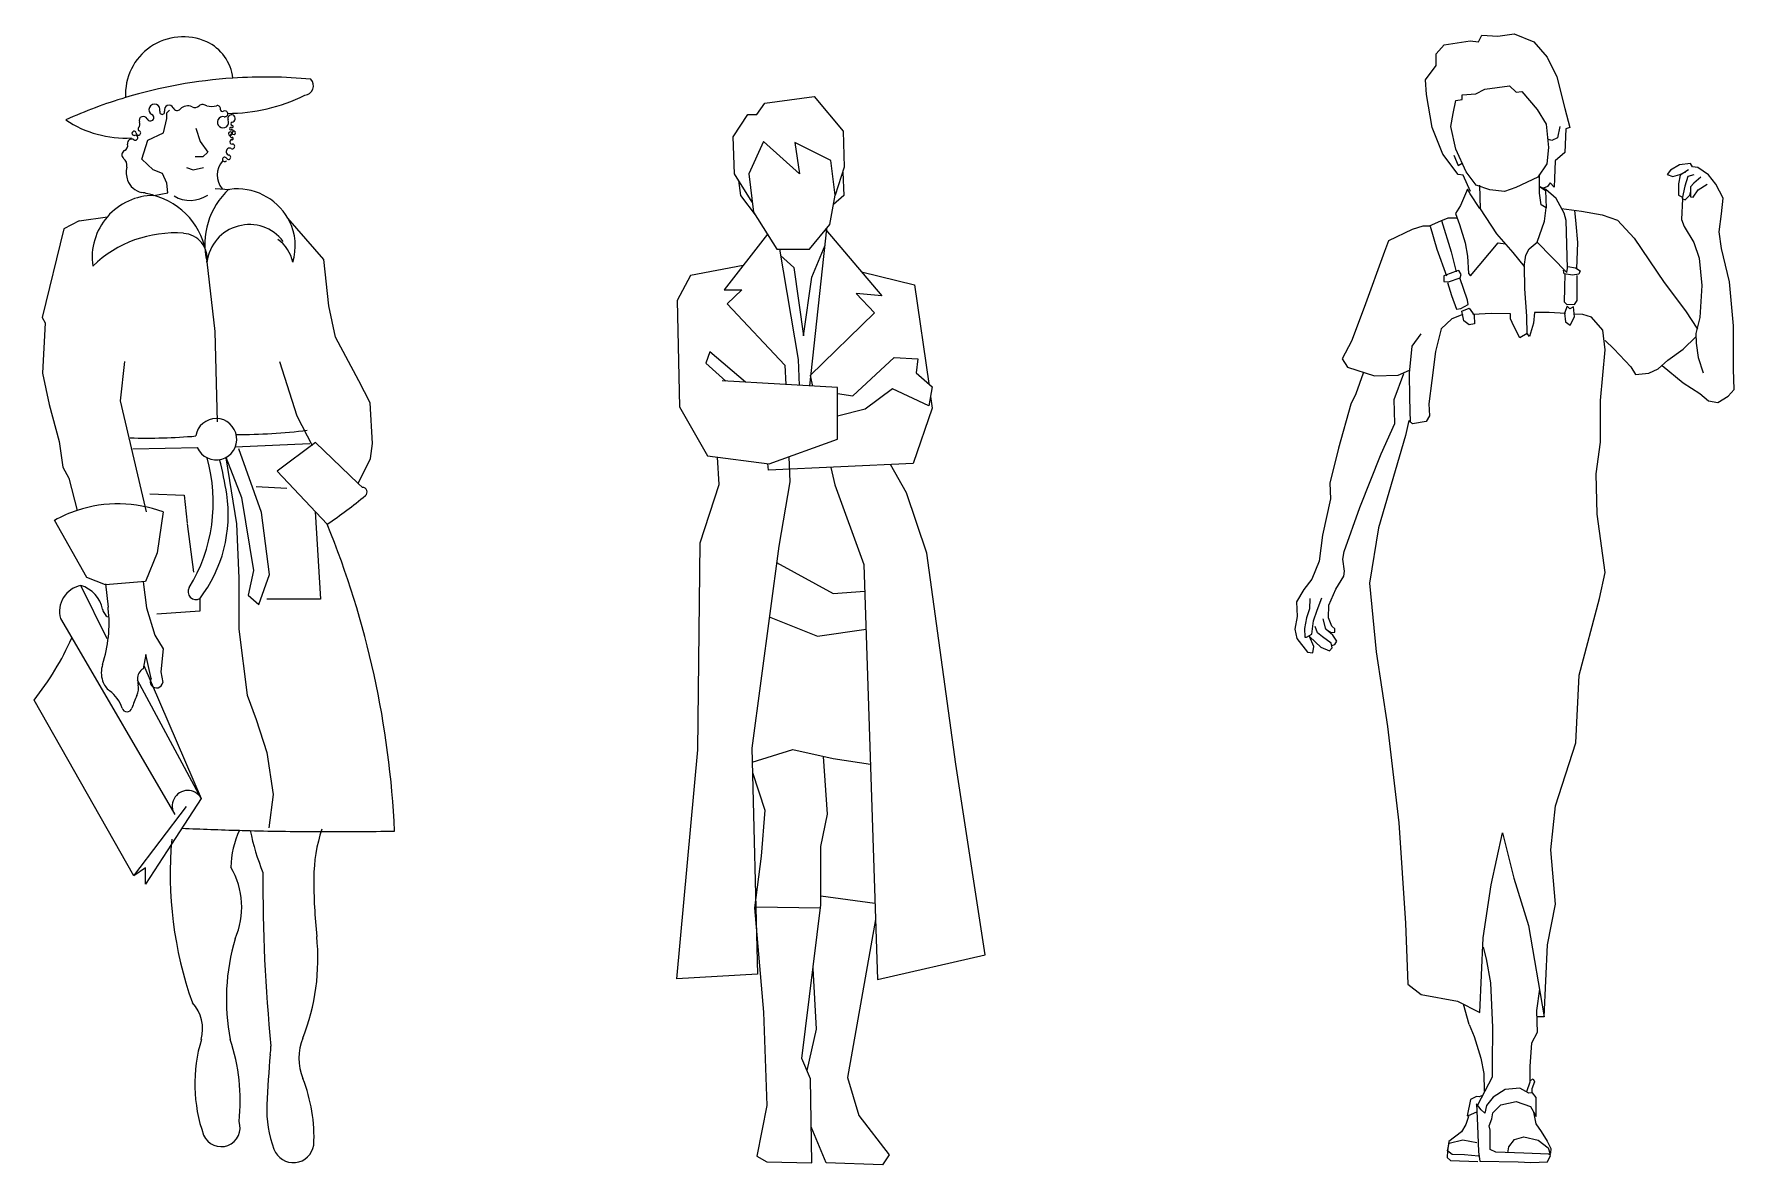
# Model space of a CAD drawing. Header units: millimetres. Extents: x 37 to 11188, y 2113 to 8073.
# Drawn here: x 37 to 2542, y 4219 to 5885 of the extents above; entities that cross this region are included whole.
import ezdxf

# ---------------------------------------------------------------- set-up
doc = ezdxf.new("R2010")
doc.units = ezdxf.units.MM

msp = doc.modelspace()

# ---------------------------------------------------------------- linework, layer by layer
for p, q in [((2103.1, 5855.6), (2114.7, 5868.9)), ((2114.7, 5868.9), (2152.9, 5874.7)), ((2152.9, 5874.7), (2165.4, 5873)), ((2165.4, 5873), (2170.4, 5883)), ((2170.4, 5883), (2193.6, 5881.4)), ((2193.6, 5881.4), (2217.7, 5884.7)), ((2217.7, 5884.7), (2246.8, 5873)), ((2246.8, 5873), (2266.7, 5850.6)), ((2087.3, 5817.4), (2103.1, 5838.2)), ((2103.1, 5838.2), (2103.1, 5855.6)), ((2266.7, 5850.6), (2280.9, 5821.5)), ((2088.9, 5795.8), (2087.3, 5817.4)), ((2280.9, 5821.5), (2292.5, 5775)), ((1113.7, 5782.7), (1186.4, 5792.6)), ((1186.4, 5792.6), (1229.3, 5741.4)), ((2097.2, 5746.8), (2088.9, 5795.8)), ((2128, 5767.5), (2132.1, 5786.6)), ((2132.1, 5786.6), (2141.3, 5788.3)), ((2141.3, 5794.9), (2161.2, 5796.6)), ((2141.3, 5788.3), (2141.3, 5794.9)), ((2161.2, 5796.6), (2174.5, 5803.3)), ((2174.5, 5803.3), (2211.1, 5808.2)), ((2211.1, 5808.2), (2221, 5799.1)), ((2221, 5799.1), (2229.4, 5799.9)), ((2229.4, 5799.9), (2251.8, 5773.3)), ((232.8, 5768.8), (236.6, 5772.4)), ((232.8, 5760.1), (232.8, 5768.8)), ((1067.4, 5733.1), (1088.9, 5766.2)), ((1088.9, 5766.2), (1102.1, 5766.2)), ((1102.1, 5766.2), (1113.7, 5782.7)), ((2124.7, 5748.4), (2128, 5767.5)), ((2251.8, 5773.3), (2265.1, 5751.7)), ((2292.5, 5775), (2300, 5746.8)), ((205.1, 5728.3), (227.8, 5738.9)), ((227.8, 5738.9), (232.8, 5760.1)), ((275.8, 5746), (282, 5726.5)), ((1229.3, 5741.4), (1231, 5688.5)), ((2113, 5707.7), (2097.2, 5746.8)), ((2132.1, 5715.2), (2124.7, 5748.4)), ((2265.1, 5751.7), (2268.4, 5717.7)), ((2285, 5748.4), (2281.7, 5731.8)), ((2294.2, 5745.1), (2292.5, 5710.2)), ((2300, 5746.8), (2294.2, 5745.1)), ((196.2, 5700.2), (205.1, 5728.3)), ((282, 5726.5), (293.4, 5710.8)), ((293.4, 5710.8), (285.9, 5703.7)), ((1069.1, 5678.6), (1067.4, 5733.1)), ((1112, 5726.5), (1090.5, 5678.6)), ((1164.9, 5678.6), (1112, 5726.5)), ((1112, 5726.5), (1112, 5726.5)), ((1211.1, 5698.5), (1158.3, 5724.9)), ((1158.3, 5724.9), (1164.9, 5678.6)), ((2147.1, 5681.9), (2132.1, 5715.2)), ((2268.4, 5717.7), (2265.9, 5693.6)), ((2273.4, 5727.6), (2268.4, 5729.3)), ((2281.7, 5731.8), (2273.4, 5727.6)), ((212.6, 5684.4), (196.2, 5700.2)), ((261.8, 5687.9), (271.9, 5684.4)), ((271.9, 5684.4), (287.1, 5687.9)), ((285.9, 5703.7), (274.5, 5703.7)), ((1217.7, 5647.2), (1211.1, 5698.5)), ((1231, 5688.5), (1217.7, 5647.2)), ((2135.5, 5677.8), (2113, 5707.7)), ((2128.8, 5706), (2135.5, 5691.1)), ((2135.5, 5691.1), (2141.3, 5694.4)), ((2265.9, 5693.6), (2252.6, 5673.6)), ((2278.4, 5697.7), (2277.5, 5671.8)), ((2292.5, 5710.2), (2278.4, 5697.7)), ((2461.6, 5692), (2448.3, 5684.1)), ((2477.8, 5694.1), (2461.6, 5692)), ((2480.7, 5689.1), (2477.8, 5694.1)), ((2488.6, 5687.9), (2480.7, 5689.1)), ((2504, 5677.1), (2488.6, 5687.9)), ((226.6, 5679), (212.6, 5684.4)), ((232.8, 5665), (226.6, 5679)), ((234.1, 5650.9), (232.8, 5665)), ((1095.4, 5637), (1069.1, 5678.6)), ((1075.2, 5668.9), (1078.2, 5646.8)), ((1090.5, 5678.6), (1097.1, 5622.5)), ((1228.6, 5681.1), (1230.1, 5646.8)), ((2142.9, 5677), (2135.5, 5677.8)), ((2153.7, 5652.9), (2142.9, 5677)), ((2162.1, 5662), (2147.1, 5681.9)), ((2182, 5655.4), (2162.1, 5662)), ((2167, 5662), (2167.9, 5627.1)), ((2252.6, 5673.6), (2220.2, 5658.7)), ((2255.1, 5650.4), (2255.1, 5677.8)), ((2270.9, 5665.5), (2267.2, 5660.1)), ((2276.7, 5658.9), (2270.9, 5665.5)), ((2277.5, 5671.8), (2276.7, 5658.9)), ((2448.3, 5684.1), (2443.3, 5677.9)), ((2443.3, 5677.9), (2451.6, 5674.6)), ((2451.6, 5674.6), (2462, 5677.9)), ((2462.4, 5676.7), (2459.9, 5664.2)), ((2459.9, 5664.2), (2459.9, 5647.2)), ((2462, 5677.9), (2470.7, 5681.6)), ((2474.5, 5684.5), (2462.4, 5676.7)), ((2469.5, 5660.4), (2465.3, 5642.2)), ((2473.6, 5674.6), (2469.5, 5660.4)), ((2482.4, 5677.5), (2473.6, 5674.6)), ((2482.4, 5665), (2477.8, 5659.6)), ((2492.7, 5673.7), (2482.4, 5665)), ((2489, 5655), (2502.3, 5663.4)), ((2515.2, 5663.4), (2504, 5677.1)), ((2525.6, 5643), (2515.2, 5663.4)), ((213.8, 5647), (234.1, 5650.9)), ((304, 5657.3), (325.5, 5655.9)), ((1078.2, 5646.8), (1101.3, 5616.3)), ((1209.5, 5604.3), (1217.7, 5647.2)), ((1230.1, 5646.8), (1215.3, 5633.6)), ((2149.2, 5656.4), (2138.8, 5631.9)), ((2153.3, 5649.3), (2149.2, 5656.4)), ((2167.3, 5627.5), (2153.3, 5649.3)), ((2203.6, 5652.9), (2182, 5655.4)), ((2220.2, 5658.7), (2203.6, 5652.9)), ((2264.7, 5655.6), (2255.1, 5660.1)), ((2255.1, 5660.1), (2263.8, 5654.3)), ((2257.6, 5632.9), (2255.1, 5650.4)), ((2267.2, 5660.1), (2260.9, 5657.6)), ((2263.8, 5654.3), (2265.1, 5628.8)), ((2279.6, 5642.3), (2264.7, 5655.6)), ((2291.7, 5620.7), (2279.6, 5642.3)), ((2459.9, 5647.2), (2464.9, 5645.1)), ((2466.1, 5641.8), (2464.5, 5611.4)), ((2465.3, 5642.2), (2469.9, 5640.5)), ((2469.9, 5640.5), (2476.5, 5647.2)), ((2476.5, 5647.2), (2478.2, 5653.4)), ((2477.8, 5659.6), (2477.8, 5644.7)), ((2477.8, 5644.7), (2481.5, 5644.2)), ((2481.5, 5644.2), (2489, 5655)), ((2523.1, 5619.7), (2525.6, 5643)), ((103.5, 5609.3), (145.3, 5615.6)), ((464, 5552.7), (411.3, 5613.2)), ((1097.1, 5622.5), (1131.8, 5568)), ((2120.1, 5613.2), (2109.3, 5609)), ((2133.4, 5613.2), (2120.1, 5613.2)), ((2138.8, 5631.9), (2131.3, 5620.3)), ((2131.3, 5620.3), (2137.1, 5604.1)), ((2167.9, 5627.1), (2192, 5590.6)), ((2265.1, 5628.8), (2257.6, 5632.9)), ((2262.6, 5608.8), (2265.1, 5628.8)), ((2287.5, 5627.8), (2317, 5623.7)), ((2294.6, 5609.9), (2291.7, 5620.7)), ((2307, 5625.1), (2308.7, 5605.2)), ((2317, 5623.7), (2347.7, 5618.3)), ((2347.7, 5618.3), (2370.2, 5610.4)), ((2370.2, 5610.4), (2394.7, 5583.8)), ((2464.5, 5611.4), (2468.2, 5601)), ((2519.7, 5593.1), (2523.1, 5619.7)), ((81.2, 5597.5), (49.4, 5467.3)), ((103.5, 5609.3), (81.2, 5597.5)), ((1117.8, 5590), (1054.2, 5508.1)), ((1179.7, 5568), (1209.5, 5604.3)), ((1180, 5366.3), (1205.4, 5597.7)), ((1203.7, 5596.4), (1286.3, 5499)), ((2067.7, 5596.6), (2032.8, 5580)), ((2083.5, 5601.6), (2067.7, 5596.6)), ((2092.7, 5601.6), (2083.5, 5601.6)), ((2109.3, 5609), (2092.7, 5601.6)), ((2093.9, 5601.9), (2103.9, 5567.8)), ((2111, 5609.8), (2125.1, 5563.7)), ((2137.1, 5604.1), (2145.8, 5577.1)), ((2192, 5590.6), (2216.1, 5563.1)), ((2251.8, 5578.1), (2262.6, 5608.8)), ((2296.7, 5539.7), (2294.6, 5609.9)), ((2308.7, 5605.2), (2311.2, 5577.8)), ((2468.2, 5601), (2482.8, 5577.6)), ((2523.5, 5568.8), (2519.7, 5593.1)), ((1131.8, 5568), (1179.7, 5568)), ((1135.3, 5568), (1163.2, 5405.2)), ((1183.1, 5526.7), (1202.9, 5573.7)), ((2027, 5564.2), (1997.1, 5481.9)), ((2032.8, 5580), (2027, 5564.2)), ((2103.9, 5567.8), (2118.4, 5528.3)), ((2125.1, 5563.7), (2132.6, 5534.6)), ((2145.8, 5577.1), (2149.2, 5557.5)), ((2153.7, 5528.4), (2194.5, 5577.1)), ((2194.5, 5577.1), (2205.3, 5575.4)), ((2216.1, 5563.1), (2232.7, 5542.4)), ((2235.2, 5559), (2240.2, 5568.1)), ((2240.2, 5568.1), (2251.8, 5578.1)), ((2251.8, 5577.9), (2295.4, 5533.4)), ((2311.2, 5577.8), (2309.9, 5538.7)), ((2394.7, 5583.8), (2439.1, 5518.6)), ((2482.8, 5577.6), (2490.2, 5554.7)), ((2535.1, 5519.8), (2523.5, 5568.8)), ((292, 5549.1), (303.7, 5446.7)), ((471.4, 5484.5), (464, 5552.7)), ((1082, 5543.9), (1004.6, 5529.1)), ((1136.9, 5558.4), (1156.6, 5540.7)), ((1156.6, 5540.7), (1170.7, 5439.9)), ((2132.6, 5535.4), (2127.6, 5533.3)), ((2136.3, 5536.2), (2132.6, 5535.4)), ((2139.6, 5530.4), (2136.3, 5536.2)), ((2149.2, 5557.5), (2150.4, 5531.8)), ((2232.6, 5543.2), (2233.1, 5509.2)), ((2232.7, 5542.4), (2235.2, 5559)), ((2291.3, 5531.7), (2290.4, 5537.1)), ((2295.4, 5533.4), (2296.7, 5539.7)), ((2297.1, 5542.5), (2308.3, 5540.4)), ((2308.3, 5540.4), (2314.9, 5535.8)), ((2314.9, 5535.8), (2313.3, 5531.2)), ((2490.2, 5554.7), (2494.4, 5514.4)), ((1004.6, 5529.1), (984.8, 5492)), ((1170.7, 5439.9), (1183.1, 5526.7)), ((1256.5, 5534.2), (1334.2, 5515.5)), ((1334.2, 5515.5), (1355.4, 5369.7)), ((2127.6, 5533.3), (2114.3, 5528.3)), ((2114.3, 5528.3), (2114.3, 5520.4)), ((2114.3, 5520.4), (2121.3, 5519.6)), ((2119.7, 5518.8), (2125.5, 5499.3)), ((2121.3, 5519.6), (2138.4, 5525.8)), ((2149.2, 5492.6), (2138, 5525.4)), ((2138.4, 5525.8), (2139.6, 5530.4)), ((2150.4, 5531.8), (2153.7, 5528.4)), ((2303.7, 5529.6), (2291.3, 5531.7)), ((2292.1, 5510.5), (2291.7, 5490.1)), ((2292.5, 5532.1), (2292.1, 5510.5)), ((2313.3, 5531.2), (2303.7, 5529.6)), ((2310.8, 5492.2), (2310.8, 5528.8)), ((2439.1, 5518.6), (2470.3, 5476.8)), ((2494.4, 5514.4), (2491.5, 5467.1)), ((2540.9, 5455), (2535.1, 5519.8)), ((984.8, 5492), (988.1, 5335.8)), ((1054.2, 5508.1), (1079.8, 5508.1)), ((1079.8, 5508.1), (1058.3, 5487.4)), ((1058.3, 5487.4), (1143.4, 5397)), ((1286.3, 5499), (1248.3, 5502.3)), ((1248.3, 5502.3), (1275.6, 5474.2)), ((2125.5, 5499.3), (2133, 5479.3)), ((2139.2, 5480.6), (2150, 5486.4)), ((2150, 5486.4), (2149.2, 5492.6)), ((2233.1, 5509.2), (2236, 5469.3)), ((2291.7, 5490.1), (2295, 5486.8)), ((2295, 5486.8), (2307, 5486.4)), ((2307, 5486.4), (2310.8, 5492.2)), ((49.4, 5467.3), (53.6, 5459.3)), ((481.5, 5438.1), (471.4, 5484.5)), ((1275.6, 5474.2), (1180.6, 5381.7)), ((1997.1, 5481.9), (1978, 5432.1)), ((2125.9, 5465.4), (2110.5, 5450.4)), ((2142.1, 5471.6), (2125.9, 5465.4)), ((2133, 5479.3), (2139.2, 5480.6)), ((2140.9, 5476.6), (2151.7, 5480.8)), ((2143.8, 5462.1), (2140.9, 5476.6)), ((2151.7, 5456.3), (2143.8, 5462.1)), ((2151.7, 5480.8), (2159.1, 5470.4)), ((2184.5, 5472.9), (2157.1, 5471.6)), ((2159.1, 5470.4), (2159.6, 5457.9)), ((2212.7, 5472.5), (2184.5, 5472.9)), ((2212.7, 5465.4), (2212.7, 5472.5)), ((2217.3, 5454.2), (2212.7, 5465.4)), ((2236, 5469.3), (2236.4, 5441.9)), ((2247.6, 5474.5), (2246.4, 5458.8)), ((2269.2, 5474.5), (2247.6, 5474.5)), ((2293.3, 5472.9), (2269.2, 5474.5)), ((2295.8, 5483.7), (2292.1, 5473.7)), ((2292.1, 5473.7), (2293.7, 5460.8)), ((2293.7, 5460.8), (2300.4, 5455.8)), ((2300, 5479.9), (2295.8, 5483.7)), ((2305.4, 5482.9), (2300, 5479.9)), ((2300.4, 5455.8), (2306.6, 5467.9)), ((2306.6, 5467.9), (2305.4, 5482.9)), ((2319.1, 5471.6), (2307, 5472)), ((2332, 5467.7), (2319.1, 5471.6)), ((2348.6, 5448.6), (2332, 5467.7)), ((2470.3, 5476.8), (2488.2, 5450.2)), ((2491.5, 5467.1), (2485.3, 5443.8)), ((53.6, 5459.3), (49.7, 5385.1)), ((303.7, 5446.7), (307.2, 5313.7)), ((515.5, 5373.8), (481.5, 5438.1)), ((2080.2, 5443.3), (2066.9, 5425)), ((2110.5, 5450.4), (2101.8, 5417.2)), ((2159.6, 5457.9), (2151.7, 5456.3)), ((2226.4, 5437.2), (2217.3, 5454.2)), ((2236.8, 5443.8), (2226.4, 5437.2)), ((2240.6, 5439.2), (2236.8, 5443.8)), ((2246.4, 5458.8), (2240.6, 5439.2)), ((2351.9, 5419.5), (2348.6, 5448.6)), ((2467, 5420.7), (2485.3, 5438.6)), ((2485.3, 5443.8), (2486.1, 5429.3)), ((2540.9, 5391), (2540.9, 5455)), ((1032.7, 5416.4), (1026.9, 5399.9)), ((1085.6, 5371.8), (1032.7, 5416.4)), ((1978, 5432.1), (1964.7, 5406.3)), ((2066.9, 5425), (2063.2, 5385.3)), ((2101.8, 5417.2), (2096.8, 5374.4)), ((2345.3, 5345.1), (2351.9, 5419.5)), ((2351.9, 5433.2), (2364.8, 5421.2)), ((2364.8, 5421.2), (2389.7, 5394.6)), ((2444.1, 5404.1), (2467, 5420.7)), ((2486.1, 5429.3), (2489, 5408.3)), ((49.7, 5385.1), (59.7, 5338.9)), ((170.4, 5402.2), (164.1, 5344.5)), ((399.1, 5402.2), (424.6, 5322.5)), ((1026.9, 5399.9), (1056.3, 5373.5)), ((1143.4, 5397), (1144.6, 5368.4)), ((1163.2, 5405.2), (1164.4, 5367.2)), ((1243.3, 5352), (1304.5, 5408.1)), ((1304.5, 5408.1), (1339.2, 5406.5)), ((1339.2, 5406.5), (1336.7, 5385.8)), ((1336.7, 5385.8), (1360.6, 5365.2)), ((1964.7, 5406.3), (1972.2, 5393.8)), ((1972.2, 5393.8), (2012.1, 5381.4)), ((1995.5, 5385.3), (1984.7, 5354.6)), ((2047, 5382.2), (2063.6, 5389.7)), ((2063.2, 5385.3), (2063.6, 5348.8)), ((2389.7, 5394.6), (2396.8, 5383.4)), ((2396.8, 5383.4), (2416.3, 5385)), ((2416.3, 5385), (2430, 5391.7)), ((2430, 5391.7), (2444.1, 5404.1)), ((2435.8, 5396.2), (2467, 5371.1)), ((2489, 5408.3), (2496.5, 5385.4)), ((2541.8, 5361.1), (2540.9, 5391)), ((532.5, 5341.5), (515.5, 5373.8)), ((1221, 5363.9), (1050.9, 5373.8)), ((1180.6, 5381.7), (1184.1, 5366.1)), ((1221, 5287.9), (1221, 5363.9)), ((1302, 5361.9), (1261.5, 5332.1)), ((1355.7, 5337.1), (1302, 5361.9)), ((1360.6, 5365.2), (1355.7, 5337.1)), ((2012.1, 5381.4), (2047, 5382.2)), ((2041.2, 5346.6), (2055.3, 5384.8)), ((2096.8, 5374.4), (2092.3, 5340.1)), ((2467, 5371.1), (2491.5, 5355.3)), ((2533.4, 5351.2), (2541.8, 5361.1)), ((59.7, 5338.9), (74.2, 5284.6)), ((164.1, 5344.5), (202.3, 5180.7)), ((535.7, 5281.4), (532.5, 5341.5)), ((988.1, 5335.8), (1029.4, 5263.2)), ((1221, 5355.2), (1243.3, 5352)), ((1358.1, 5351), (1360.6, 5333.8)), ((1977.2, 5339.6), (1958.9, 5274.8)), ((1984.7, 5354.6), (1977.2, 5339.6)), ((2042, 5310.9), (2041.2, 5346.6)), ((2063.6, 5348.8), (2064.8, 5312.6)), ((2092.3, 5340.1), (2093.1, 5322.3)), ((2345.3, 5283.6), (2345.3, 5345.1)), ((2491.5, 5355.3), (2504.4, 5344.5)), ((2504.4, 5344.5), (2517.7, 5342)), ((2517.7, 5342), (2533.4, 5351.2)), ((424.6, 5322.5), (446.8, 5278.5)), ((1261.5, 5332.1), (1221, 5321.8)), ((1360.6, 5333.8), (1332.6, 5252)), ((2022, 5266.4), (2042, 5310.9)), ((2062.8, 5315.2), (2057.8, 5293.2)), ((2068.2, 5310.7), (2062.8, 5315.2)), ((2088.1, 5314), (2068.2, 5310.7)), ((2093.1, 5322.3), (2088.1, 5314)), ((1120.3, 5251.6), (1221, 5287.9)), ((2057.8, 5293.2), (2017.9, 5157.4)), ((74.2, 5284.6), (79.8, 5246.6)), ((182.7, 5273.6), (277.8, 5275.5)), ((319.8, 5260.4), (335.6, 5163.1)), ((319.9, 5261.2), (342.9, 5201.9)), ((333.3, 5276.8), (443.6, 5281.6)), ((372.5, 5179.8), (338.8, 5273.6)), ((451.8, 5282.9), (395.6, 5241)), ((514.8, 5222.7), (451.8, 5282.9)), ((532.9, 5259.4), (535.7, 5281.4)), ((1029.4, 5263.2), (1120.3, 5251.6)), ((1046.8, 5221), (1044, 5261.3)), ((1149.2, 5262), (1150.8, 5225.2)), ((1958.9, 5274.8), (1946.4, 5223.3)), ((1990.5, 5187.5), (2022, 5266.4)), ((2338.6, 5237.1), (2345.3, 5283.6)), ((79.8, 5246.6), (88.4, 5230.4)), ((395.6, 5241), (469.2, 5162.7)), ((514.8, 5222.7), (532.9, 5259.4)), ((1119.5, 5242.1), (1118.1, 5251.9)), ((1332.6, 5252), (1119.5, 5242.1)), ((1211.1, 5246.4), (1216.9, 5220.6)), ((1322.6, 5209.1), (1299, 5250.4)), ((2340.3, 5177.3), (2338.6, 5237.1)), ((88.4, 5230.4), (100.8, 5183.1)), ((364.6, 5218.1), (409.5, 5215.9)), ((521, 5216.8), (514.8, 5222.7)), ((1018.7, 5135.1), (1046.8, 5221)), ((1150.8, 5225.2), (1134.3, 5130.2)), ((1216.9, 5220.6), (1259.9, 5103.3)), ((1946.4, 5223.3), (1947.3, 5200)), ((207.7, 5207.6), (258.5, 5205.4)), ((258.5, 5205.4), (263, 5164)), ((342.9, 5201.9), (360.5, 5094.4)), ((1352.4, 5119.9), (1322.6, 5209.1)), ((1947.3, 5200), (1935.6, 5146.5)), ((1967.2, 5122.3), (1990.5, 5187.5)), ((114.8, 5084.3), (67.5, 5168.4)), ((227.3, 5180.7), (218.4, 5120.4)), ((262.6, 5163.1), (272.1, 5092.2)), ((335.6, 5163.1), (338.8, 5083.4)), ((384.2, 5088.7), (372.5, 5179.8)), ((451.4, 5181.6), (459.4, 5052.5)), ((2351.9, 5091.7), (2340.3, 5177.3)), ((1015.4, 4830.3), (1018.7, 5135.1)), ((1935.6, 5146.5), (1930.7, 5108.2)), ((2017.9, 5157.4), (2004.6, 5075.9)), ((218.4, 5120.4), (201.4, 5078.1)), ((1134.3, 5130.2), (1094.7, 4832.8)), ((1395.3, 4809.3), (1352.4, 5119.9)), ((1965.5, 5111), (1967.2, 5122.3)), ((1968, 5093.6), (1965.5, 5111)), ((360.5, 5094.4), (352.6, 5058.3)), ((368.4, 5044.6), (384.2, 5088.7)), ((1131.1, 5106.3), (1214.4, 5060.6)), ((1259.9, 5103.3), (1279.7, 4492.1)), ((1930.7, 5108.2), (1919.9, 5081.6)), ((1955.2, 5067), (1966.8, 5086.1)), ((1966.8, 5086.1), (1968, 5093.6)), ((2343.6, 5053.5), (2351.9, 5091.7)), ((145.2, 4994), (106.3, 5072.4)), ((142.6, 5073.6), (114.8, 5084.3)), ((142.3, 5075), (146.4, 5040.7)), ((201.4, 5078.1), (142.6, 5073.6)), ((197.9, 5077.7), (203, 5039.3)), ((338.8, 5083.4), (338.8, 5008.1)), ((1214.4, 5060.6), (1261.1, 5064.3)), ((1908.2, 5066.7), (1897.4, 5048.4)), ((1919.9, 5081.6), (1908.2, 5066.7)), ((1944.8, 5043.3), (1955.2, 5067)), ((2004.6, 5075.9), (2014.6, 4974.6)), ((203, 5039.3), (215.3, 4999.3)), ((281.6, 5034.5), (218.1, 5030.1)), ((281.6, 5052.5), (281.6, 5034.5)), ((352.6, 5058.3), (368.4, 5044.6)), ((459.4, 5052.5), (380.1, 5052.5)), ((1897.4, 5048.4), (1898.2, 5027)), ((1916.5, 5038.1), (1912, 5024.8)), ((1916.9, 5053.5), (1916.5, 5038.1)), ((1922.3, 5020.3), (1927.7, 5036)), ((1927.7, 5036), (1934.4, 5054.3)), ((1944.4, 5025), (1944.8, 5043.3)), ((2313.7, 4940.5), (2343.6, 5053.5)), ((76, 5023.9), (92.7, 4995.3)), ((1120.4, 5026.2), (1191.3, 4997.8)), ((1898.2, 5027), (1894.9, 5007.9)), ((1912, 5024.8), (1909, 5009)), ((1919.9, 5000.7), (1922.3, 5020.3)), ((1928.2, 5002.5), (1924.8, 5012.1)), ((1940.2, 5008.3), (1936.5, 5023.3)), ((1949.3, 5012.4), (1944.4, 5025)), ((1953.7, 5008.8), (1949.3, 5012.4)), ((92.7, 4995.3), (244.6, 4735)), ((215.3, 4999.3), (227.6, 4979)), ((338.8, 5008.1), (351.4, 4910.7)), ((1191.3, 4997.8), (1263, 5008)), ((1894.9, 5007.9), (1897.8, 4994.2)), ((1897.8, 4994.2), (1913.6, 4974.3)), ((1909, 5009), (1909.5, 4996.2)), ((1909.5, 4996.2), (1912, 4996.2)), ((1912, 4996.2), (1919.9, 5000.7)), ((1922.8, 4982.6), (1916.5, 4997.5)), ((1916.9, 4996.7), (1933.1, 4981.7)), ((1935.6, 4996.7), (1928.2, 5002.5)), ((1948.1, 4987.5), (1935.6, 4996.7)), ((1950.6, 4999.2), (1940.2, 5008.3)), ((1941.9, 5007), (1948.5, 5003.4)), ((1949.8, 4980.5), (1948.1, 4987.5)), ((1948.5, 5003.4), (1953.7, 5003.6)), ((1949.3, 4983.8), (1953.9, 4985.5)), ((1956.4, 4990.5), (1950.6, 4999.2)), ((1953.7, 5003.6), (1953.7, 5008.8)), ((1953.9, 4985.5), (1956.4, 4990.5)), ((202, 4970.6), (198, 4949.9)), ((209.6, 4935.4), (202, 4970.6)), ((227.6, 4979), (224.1, 4945.5)), ((1913.6, 4974.3), (1921.5, 4973.4)), ((1921.5, 4973.4), (1922.8, 4982.6)), ((1933.1, 4981.7), (1946, 4976.3)), ((1946, 4976.3), (1949.8, 4980.5)), ((2014.6, 4974.6), (2031.2, 4864.9)), ((199.2, 4954.8), (283.5, 4758.8)), ((224.1, 4945.5), (227, 4929.7)), ((2308.7, 4840.8), (2313.7, 4940.5)), ((283.5, 4758.8), (189.8, 4933)), ((351.4, 4910.7), (364.3, 4875.1)), ((184, 4644.7), (37.2, 4903.7)), ((364.3, 4875.1), (380.1, 4826.6)), ((2031.2, 4864.9), (2047.8, 4722.8)), ((2278.8, 4747.7), (2308.7, 4840.8)), ((380.1, 4826.6), (389.6, 4764.5)), ((984, 4493.3), (1015.4, 4830.3)), ((1094.7, 4832.8), (1102.9, 4500)), ((1095.2, 4812.4), (1155, 4830.8)), ((1155, 4830.8), (1214.4, 4817.5)), ((1206.2, 4735.8), (1200.4, 4820.7)), ((1214.4, 4817.5), (1269.4, 4809.2)), ((1438.3, 4528.4), (1395.3, 4809.3)), ((1095.6, 4797.1), (1113.7, 4741.6)), ((283.5, 4758.8), (239.6, 4691.2)), ((389.6, 4764.5), (383.3, 4715.6)), ((184, 4644.7), (261.7, 4746.9)), ((1113.7, 4741.6), (1108.7, 4673.8)), ((1196.3, 4687.9), (1206.2, 4735.8)), ((2272.1, 4682.9), (2278.8, 4747.7)), ((2047.8, 4722.8), (2057.8, 4574.9)), ((239.6, 4691.2), (201.4, 4632.4)), ((1196.3, 4602), (1196.3, 4687.9)), ((2184.1, 4631.4), (2200.7, 4707.9)), ((2200.7, 4707.9), (2217.3, 4641.4)), ((1108.7, 4673.8), (1098.8, 4597.8)), ((2278.8, 4603.2), (2272.1, 4682.9)), ((201.4, 4656.6), (184, 4644.7)), ((201.4, 4632.4), (201.4, 4656.6)), ((2217.3, 4641.4), (2238.9, 4571.6)), ((1196.3, 4615.5), (1276, 4604.7)), ((2172.4, 4553.3), (2184.1, 4631.4)), ((1098.8, 4597.8), (1112, 4444.2)), ((1100.5, 4599.1), (1195.7, 4597.7)), ((1168.2, 4375.6), (1196.3, 4602)), ((2267.2, 4543.3), (2278.8, 4603.2)), ((1276.8, 4580.6), (1235.9, 4347.8)), ((2057.8, 4574.9), (2061.1, 4485.2)), ((2238.9, 4571.6), (2262.2, 4437)), ((2167.5, 4443.6), (2172.4, 4553.3)), ((2172.4, 4539.6), (2176.6, 4522.6)), ((2262.2, 4437), (2267.2, 4543.3)), ((1279.7, 4492.1), (1438.3, 4528.4)), ((2176.6, 4522.6), (2182.8, 4487.3)), ((1102.9, 4500), (984, 4493.3)), ((1184.6, 4508.1), (1189.7, 4418.8)), ((2061.1, 4485.2), (2081, 4470.2)), ((2182.8, 4487.3), (2186.1, 4421.6)), ((2081, 4470.2), (2134.2, 4460.3)), ((2134.2, 4460.3), (2167.5, 4443.6)), ((2255.1, 4478.1), (2251, 4446.5)), ((1112, 4444.2), (1117, 4306.3)), ((2151.7, 4425.8), (2143.2, 4456)), ((2251, 4446.5), (2251.8, 4414.1)), ((2262.2, 4437), (2251, 4437.2)), ((1189.7, 4418.8), (1176, 4358)), ((2151.7, 4425.8), (2159.1, 4408)), ((2186.1, 4421.6), (2185.3, 4367.6)), ((2251.8, 4414.1), (2243.5, 4398.4)), ((2159.1, 4408), (2168.7, 4376)), ((2243.5, 4398.4), (2241, 4364.3)), ((1181.4, 4345.9), (1168.2, 4375.6)), ((2168.7, 4376), (2173.3, 4353.5)), ((2185.3, 4367.6), (2185.3, 4348.5)), ((2241, 4364.3), (2241, 4341)), ((1183.1, 4222), (1181.4, 4345.9)), ((1235.9, 4347.8), (1252.4, 4291.6)), ((2185.3, 4348.5), (2163.7, 4307)), ((2173.3, 4353.5), (2173.7, 4327.6)), ((2241, 4341), (2236, 4326.9)), ((2242.6, 4343.9), (2246, 4346)), ((2247.6, 4341.4), (2243.9, 4331.1)), ((2246, 4346), (2247.6, 4341.4)), ((2153.7, 4315.6), (2148.8, 4291.5)), ((2162.5, 4319.7), (2153.7, 4315.6)), ((2166.2, 4319.3), (2162.5, 4319.7)), ((2162.5, 4309.2), (2164.1, 4277.3)), ((2169.5, 4300.1), (2162.5, 4309.2)), ((2171.1, 4321.2), (2166.2, 4319.3)), ((2187, 4318.8), (2177, 4306.7)), ((2204.4, 4330), (2187, 4318.8)), ((2198.2, 4307.6), (2220.6, 4312.2)), ((2226, 4332.1), (2204.4, 4330)), ((2220.6, 4312.2), (2241.8, 4305.1)), ((2239.7, 4324.6), (2226, 4332.1)), ((2244.7, 4325), (2239.7, 4324.6)), ((2243.9, 4331.1), (2243.9, 4324.8)), ((2250.5, 4318.4), (2244.7, 4325)), ((2250.5, 4305.9), (2250.5, 4318.4)), ((1117, 4306.3), (1102.1, 4231.9)), ((1252.4, 4291.6), (1297, 4233.8)), ((2150.8, 4290.2), (2146.7, 4278.6)), ((2148.8, 4291.5), (2150.8, 4291.9)), ((2150.8, 4291.9), (2163.1, 4297)), ((2174.9, 4295.1), (2169.5, 4300.1)), ((2177, 4306.7), (2174.9, 4295.1)), ((2181.2, 4276.4), (2184.9, 4286.8)), ((2184.9, 4286.8), (2186.6, 4295.5)), ((2186.6, 4295.5), (2198.2, 4307.6)), ((2241.8, 4305.1), (2250.1, 4290.1)), ((2246.4, 4296.8), (2249.7, 4279.7)), ((2250.1, 4290.1), (2250.5, 4305.9)), ((1204.5, 4222.2), (1182.3, 4275.2)), ((2140.4, 4267.8), (2121.8, 4253.3)), ((2146.7, 4278.6), (2140.4, 4267.8)), ((2164.1, 4277.3), (2165.4, 4238.2)), ((2182.4, 4270.2), (2181.2, 4276.4)), ((2182.4, 4241.5), (2182.4, 4270.2)), ((2218.5, 4256.5), (2232.3, 4260.6)), ((2232.3, 4260.6), (2253, 4255.7)), ((2249.7, 4279.7), (2257.6, 4268.1)), ((2257.6, 4268.1), (2266.3, 4254)), ((1297, 4233.8), (1287.1, 4218.9)), ((2119.7, 4239.6), (2119.3, 4230)), ((2121.8, 4253.3), (2119.7, 4239.6)), ((2119.7, 4240), (2122.2, 4251.2)), ((2126.3, 4234.2), (2119.7, 4240)), ((2122.2, 4251.2), (2142.1, 4256.2)), ((2144.6, 4233.7), (2126.3, 4234.2)), ((2142.1, 4256.2), (2162.9, 4252)), ((2165.4, 4231.7), (2144.6, 4233.7)), ((2165.4, 4238.2), (2167.3, 4224.4)), ((2191.1, 4237.8), (2182.4, 4241.5)), ((2232.3, 4236.1), (2191.1, 4237.8)), ((2208.6, 4237), (2209.8, 4245.7)), ((2209.8, 4245.7), (2218.5, 4256.5)), ((2268.8, 4234.9), (2232.3, 4236.1)), ((2253, 4255.7), (2268, 4244.4)), ((2266.3, 4254), (2271.7, 4243.2)), ((2267.2, 4223.7), (2271.3, 4232.8)), ((2268, 4244.4), (2270.9, 4234.9)), ((2271.3, 4232.8), (2268.8, 4234.9)), ((2271.7, 4243.2), (2271.3, 4236.1)), ((1102.1, 4231.9), (1117, 4223.7)), ((1117, 4223.7), (1183.1, 4222)), ((1287.1, 4218.9), (1204.5, 4222.2)), ((2119.3, 4230), (2124.2, 4225.4)), ((2124.2, 4225.4), (2164.5, 4224.2)), ((2167.3, 4224.4), (2223.9, 4223.5)), ((2223.9, 4223.4), (2242.6, 4222.8)), ((2242.6, 4222.8), (2267.2, 4223.7))]:
    msp.add_line(p, q)
for centre, radius, start, end in [((256.7, 5795.8), 84.8, 65.7263, 183.1954), ((264.5, 5813.2), 65.8, 5.6578, 65.7263), ((377.8, 5104.7), 716.6, 93.8262, 106.6911), ((377.8, 5104.7), 716.6, 84.6198, 93.8262), ((434.7, 5808.5), 14.1, 275.4081, 42.9054), ((377.8, 5104.7), 716.6, 106.6911, 114.2036), ((323.4, 6018.3), 250.5, 269.6918, 296.7112), ((198.2, 5757.1), 6.25, 23.6801, 201.5508), ((208.6, 5761.7), 5.04, 203.6801, 62.1502), ((214.7, 5773.3), 8.13, 343.6955, 242.1502), ((226, 5770), 3.63, 163.6955, 16.3045), ((236, 5772.9), 6.82, 25.0454, 196.3045), ((248, 5778.5), 6.37, 205.0454, 316.7146), ((263.5, 5763.9), 15, 64.3975, 136.7146), ((274, 5785.7), 9.25, 244.3975, 313.8425), ((284.7, 5774.6), 6.23, 76.556, 133.8425), ((260.5, 5673.3), 110.4, 73.4175, 76.556), ((298.9, 5802.3), 24.3, 253.4175, 286.5825), ((307.2, 5774.7), 4.57, 353.3334, 106.5825), ((315.6, 5754.8), 8.3, 77.0601, 23.341), ((314.8, 5773.8), 3.15, 173.3334, 298.6422), ((318.4, 5767.2), 4.4, 8.0948, 118.6422), ((318.4, 5767.2), 4.4, 257.0601, 8.0948), ((328.2, 5760.2), 5.46, 278.6621, 203.341), ((172.6, 5890.5), 159.2, 236.1689, 273.0273), ((184.6, 5738.4), 3.13, 3.8423, 284.8737), ((186.4, 5731.9), 3.62, 235.4431, 104.8737), ((191.1, 5738.9), 3.3, 183.8423, 65.9348), ((193.7, 5744.8), 3.2, 141.5003, 245.9348), ((184.9, 5751.9), 8.12, 321.5003, 21.5508), ((326.4, 5738), 2.7, 58.0446, 13.2394), ((326.9, 5745.2), 1.91, 58.0446, 301.9554), ((328.8, 5734.8), 2.66, 58.0446, 276.1759), ((329.4, 5752.4), 2.43, 98.6621, 261.3379), ((328.8, 5748.3), 1.76, 238.0446, 81.3379), ((328.9, 5741.9), 1.91, 238.0446, 121.9554), ((331.5, 5739.2), 2.53, 238.0446, 193.2394), ((173.3, 5706.9), 6.65, 115.4398, 232.4329), ((166.7, 5720.6), 8.55, 295.4398, 13.4622), ((180.9, 5724), 6.03, 55.4432, 193.4622), ((325.5, 5711.5), 5.2, 62.857, 258.0875), ((328.7, 5725.8), 3.2, 83.8241, 276.1759), ((329.4, 5719.2), 3.44, 242.857, 96.1759), ((329.2, 5730.6), 1.63, 263.8241, 96.1759), ((161.4, 5691.5), 12.7, 347.0146, 52.4329), ((207.2, 5680.9), 34.2, 167.0146, 200.0445), ((337.8, 5676.8), 30.8, 138.2207, 220.7507), ((318, 5700), 3.29, 29.4575, 330.5425), ((323.7, 5703.2), 3.27, 209.4575, 78.0875), ((201.1, 5678.7), 27.8, 200.0445, 259.0385), ((214.4, 5555.4), 91.6, 90.3607, 138.9584), ((161, 5471.4), 183.4, 73.2563, 79.0385), ((161, 5471.4), 183.4, 71.1645, 73.2563), ((185.9, 5544.4), 106.3, 2.5517, 71.1645), ((267.3, 5686.3), 46.7, 239.3386, 303.8119), ((399.1, 5575.3), 110.2, 132.66, 193.7327), ((336.4, 5570.2), 86.4, 29.873, 97.2493), ((214.4, 5555.4), 91.6, 138.9584, 187.9728), ((336.4, 5570.2), 86.4, 27.195, 29.873), ((244.6, 5417.9), 173.8, 85.7087, 134.0729), ((254.8, 5553.7), 37.5, 352.592, 85.7087), ((354.4, 5541.1), 62.9, 37.3638, 172.8881), ((341.8, 5573), 80.3, 342.2417, 27.195), ((366.7, 5538.7), 52.5, 10.744, 55.7248), ((305.5, 5287.9), 30.4, 204.2033, 170.9765), ((204, 6111.7), 822.2, 268.2308, 274.9897), ((340.5, 6106.5), 811.6, 269.625, 277.0301), ((59.7, 5195.3), 241.6, 328.5459, 15.6061), ((-142.7, 5137.6), 469, 8.5267, 14.8596), ((521.1, 5210.1), 6.73, 309.8733, 90.9167), ((160.7, 5001.8), 190.9, 69.5895, 108.2842), ((118.8, 5176.8), 204.5, 322.7454, 8.5267), ((83.5, 5734), 689.3, 304.0245, 309.8733), ((160.7, 5001.8), 190.9, 108.2842, 119.2364), ((-782.3, 4651.2), 1351.9, 2.5255, 22.2286), ((113.9, 5033.9), 39.2, 101.1287, 194.7963), ((92.7, 5027.9), 46.6, 12.0544, 72.9698), ((275.8, 5063.2), 11.7, 148.5459, 299.6484), ((-52.3, 5017.3), 200.1, 342.1972, 6.0821), ((157.3, 5041.6), 19.5, 192.0544, 232.7198), ((-52.3, 5017.3), 200.1, 6.0821, 6.7108), ((-280.7, 5158.9), 407.7, 321.2336, 336.3374), ((175.9, 4944), 39.6, 162.1972, 197.8028), ((207.2, 4935), 17.5, 121.5407, 181.4749), ((238.1, 4935.8), 48.5, 181.4749, 191.4437), ((217.7, 4930.9), 9.3, 151.3564, 352.1552), ((166, 4940.8), 29.2, 197.8028, 233.4812), ((118.1, 4876.1), 51.3, 17.8028, 53.4812), ((330.7, 4843.9), 156.7, 154.9265, 162.1972), ((165.7, 4921.1), 25.5, 334.9265, 11.4437), ((174.2, 4894.1), 7.63, 197.8028, 342.1972), ((263.6, 4747.7), 22.8, 29.2185, 213.7376), ((477.7, 9672.8), 4962.9, 267.4282, 268.4098), ((452.6, 4657.2), 125.2, 154.093, 179.9155), ((477.7, 9672.8), 4962.9, 268.4098, 268.591), ((477.7, 9672.8), 4962.9, 268.591, 269.7964), ((689.2, 4779.2), 340.3, 191.4839, 202.3597), ((679.4, 4640.7), 230, 161.6016, 179.7863), ((477.7, 9672.8), 4962.9, 269.7964, 271.0464), ((804.8, 4647.6), 567, 174.8076, 199.5374), ((225.6, 4598.5), 117.6, 336.8107, 30.0484), ((2834.5, 4634.4), 2460.1, 179.6425, 185.6149), ((1245.2, 4638.6), 795.8, 179.7863, 185.9924), ((628.8, 4463.3), 308.2, 163.2512, 191.1374), ((138.8, 4522.5), 316.6, 338.3941, 5.9924), ((227, 4418.7), 58.6, 345.2848, 42.0468), ((501.2, 4338.4), 227.1, 163.2615, 199.415), ((51.7, 4313.3), 289.2, 354.0127, 18.2354), ((356.9, 4390.8), 29.4, 342.1149, 5.6149), ((508.2, 4376.2), 80.7, 158.3941, 201.6059), ((4492.1, 4088.1), 4117.7, 175.9099, 176.945), ((215.1, 4260.1), 234.6, 357.0678, 21.6059), ((312.8, 4274), 28.1, 203.31, 18.9627), ((540, 4299), 159.9, 176.945, 200.8637), ((419.2, 4253), 30.6, 200.8637, 350.8877)]:
    msp.add_arc(centre, radius, start, end)

doc.saveas('drawing.dxf')
